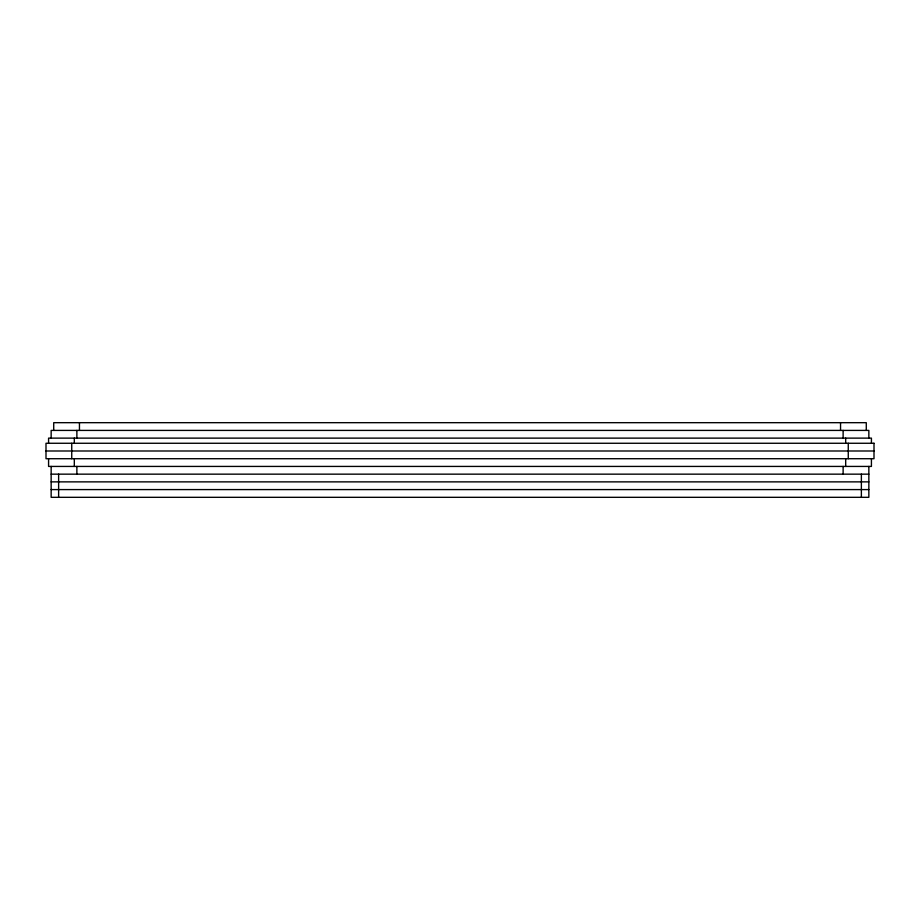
<?xml version="1.0" encoding="UTF-8"?>
<svg xmlns="http://www.w3.org/2000/svg" width="920" height="920" viewBox="0 0 920 920"><rect width="100%" height="100%" fill="white"/><g stroke="black" fill="none" stroke-linecap="round" stroke-linejoin="round"><path stroke-width="1.38" d="M46 450.995L874 450.995M51.152 474.156L868.848 474.156M51.152 481.873L868.848 481.873M51.152 489.589L868.848 489.589M871.424 443.267L871.424 438.127L48.576 438.127L48.576 443.267M871.424 458.712L871.424 466.428L48.576 466.428L48.576 458.712M868.848 438.127L868.848 430.41L51.152 430.41L51.152 438.127M868.848 466.428L868.848 497.317L51.152 497.317L51.152 466.428M866.283 430.41L866.283 422.683L53.716 422.683L53.716 430.41M861.373 474.156L861.373 497.317M848.263 443.267L848.263 458.712M845.687 438.127L845.687 443.267M845.687 458.712L845.687 466.428M843.122 430.41L843.122 438.127M843.122 466.428L843.122 474.156M840.546 422.683L840.546 430.41M79.453 422.683L79.453 430.41M76.877 430.41L76.877 438.127M76.877 466.428L76.877 474.156M74.313 438.127L74.313 443.267M74.313 458.712L74.313 466.428M71.737 443.267L71.737 458.712M58.627 474.156L58.627 497.317M874 443.267L46 443.267L46 458.712L874 458.712L874 443.267"/></g></svg>
